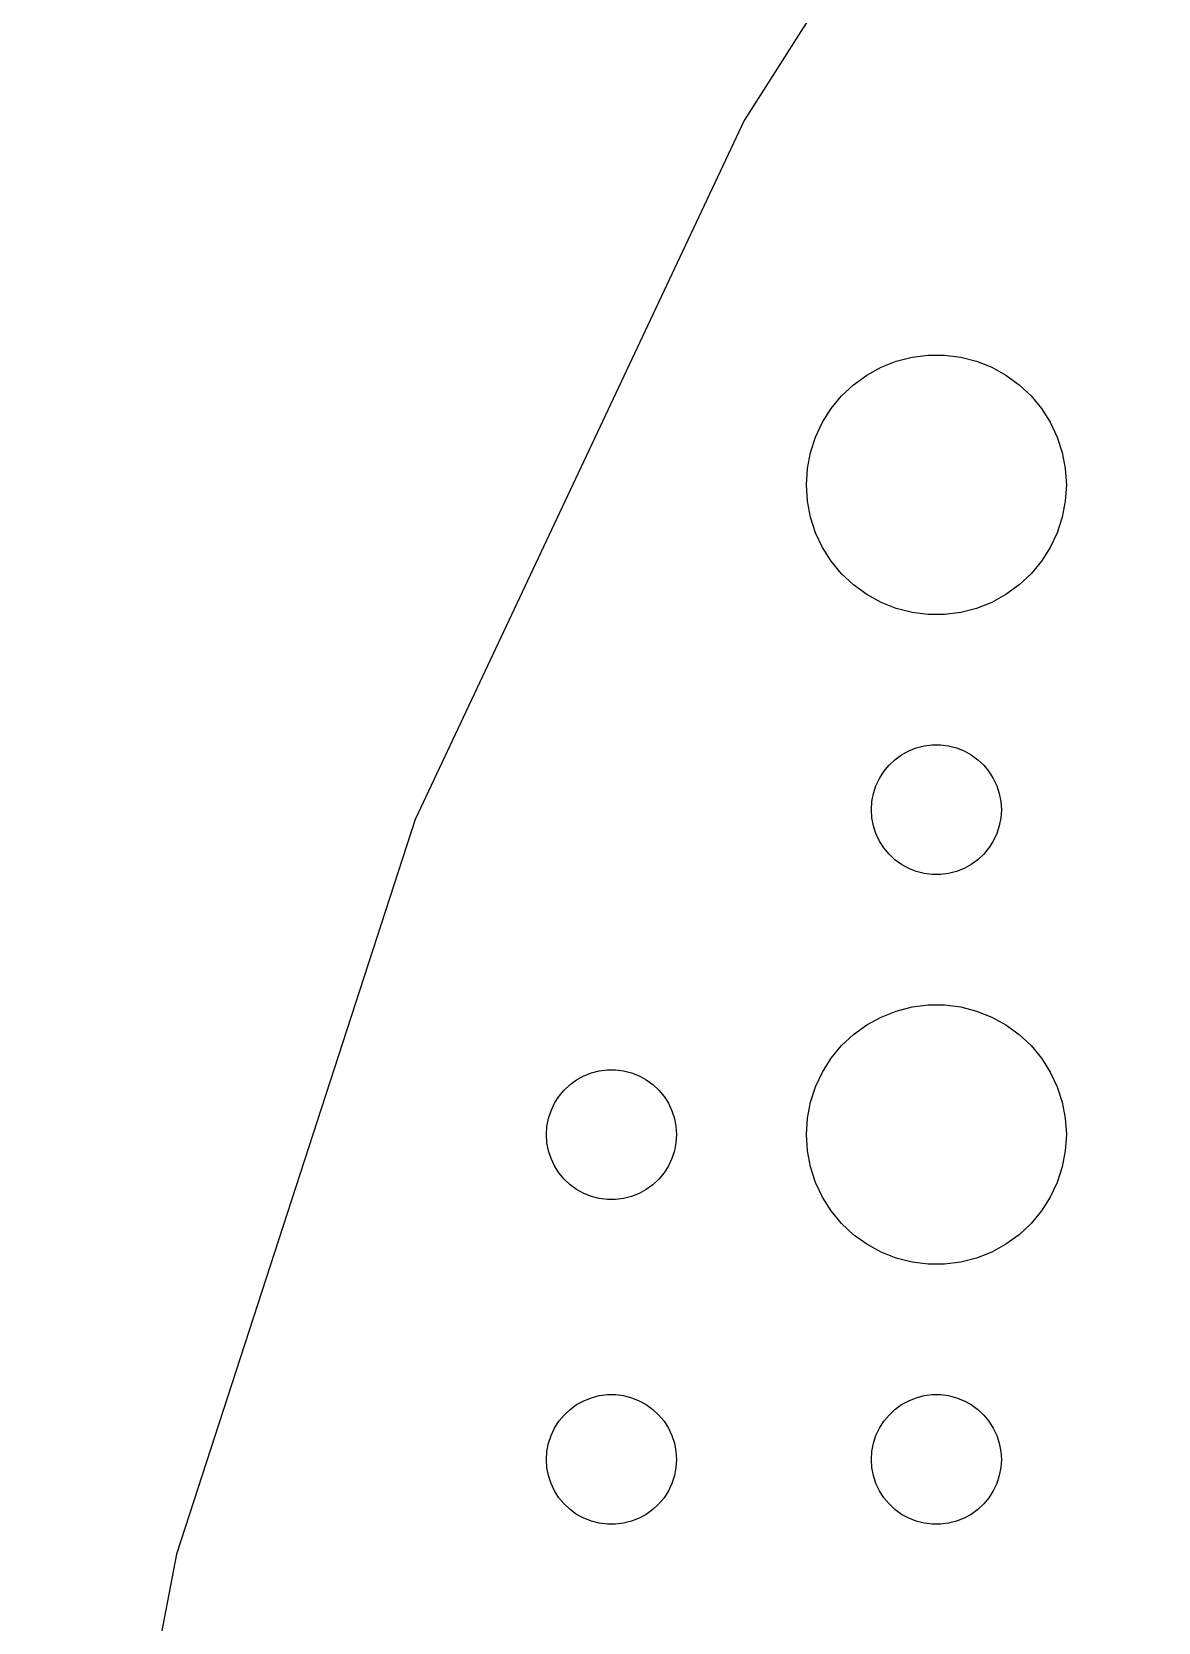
# Model space of a CAD drawing. Header units: metres. Extents: x -142 to 142, y -142 to 142.
# Drawn here: x -140.88 to -114.88, y 33.74 to 70.46 of the extents above; entities that cross this region are included whole.
import ezdxf

# ---------------------------------------------------------------- set-up
doc = ezdxf.new("R2010")
doc.units = ezdxf.units.M

msp = doc.modelspace()

# ---------------------------------------------------------------- linework, layer by layer
for p, q in [((-114.88, 83.4655), (-124.436, 68.409)), ((-124.436, 68.409), (-132.028, 52.2737)), ((-121.277, 62.7145), (-120.927, 62.8532)), ((-120.927, 62.8532), (-120.562, 62.9469)), ((-120.562, 62.9469), (-120.188, 62.9941)), ((-120.188, 62.9941), (-119.812, 62.9941)), ((-119.812, 62.9941), (-119.438, 62.9469)), ((-119.438, 62.9469), (-119.073, 62.8532)), ((-119.073, 62.8532), (-118.723, 62.7145)), ((-121.912, 62.3115), (-121.607, 62.533)), ((-121.607, 62.533), (-121.277, 62.7145)), ((-118.723, 62.7145), (-118.393, 62.533)), ((-118.393, 62.533), (-118.088, 62.3115)), ((-122.427, 61.7634), (-122.187, 62.0536)), ((-122.187, 62.0536), (-121.912, 62.3115)), ((-118.088, 62.3115), (-117.813, 62.0536)), ((-117.813, 62.0536), (-117.573, 61.7634)), ((-122.629, 61.4453), (-122.427, 61.7634)), ((-117.573, 61.7634), (-117.371, 61.4453)), ((-122.789, 61.1044), (-122.629, 61.4453)), ((-117.371, 61.4453), (-117.211, 61.1044)), ((-122.906, 60.7461), (-122.789, 61.1044)), ((-117.211, 61.1044), (-117.094, 60.7461)), ((-122.976, 60.376), (-122.906, 60.7461)), ((-117.094, 60.7461), (-117.024, 60.376)), ((-123, 60), (-122.976, 60.376)), ((-117.024, 60.376), (-117, 60)), ((-122.976, 59.624), (-123, 60)), ((-117, 60), (-117.024, 59.624)), ((-122.906, 59.2539), (-122.976, 59.624)), ((-117.024, 59.624), (-117.094, 59.2539)), ((-122.789, 58.8956), (-122.906, 59.2539)), ((-117.094, 59.2539), (-117.211, 58.8956)), ((-122.629, 58.5547), (-122.789, 58.8956)), ((-117.211, 58.8956), (-117.371, 58.5547)), ((-122.427, 58.2366), (-122.629, 58.5547)), ((-117.371, 58.5547), (-117.573, 58.2366)), ((-122.187, 57.9464), (-122.427, 58.2366)), ((-117.573, 58.2366), (-117.813, 57.9464)), ((-121.912, 57.6885), (-122.187, 57.9464)), ((-121.607, 57.467), (-121.912, 57.6885)), ((-118.088, 57.6885), (-118.393, 57.467)), ((-117.813, 57.9464), (-118.088, 57.6885)), ((-121.277, 57.2855), (-121.607, 57.467)), ((-120.927, 57.1468), (-121.277, 57.2855)), ((-118.723, 57.2855), (-119.073, 57.1468)), ((-118.393, 57.467), (-118.723, 57.2855)), ((-120.562, 57.0531), (-120.927, 57.1468)), ((-120.188, 57.0059), (-120.562, 57.0531)), ((-119.812, 57.0059), (-120.188, 57.0059)), ((-119.438, 57.0531), (-119.812, 57.0059)), ((-119.073, 57.1468), (-119.438, 57.0531)), ((-120.464, 53.9266), (-120.281, 53.9734)), ((-120.281, 53.9734), (-120.094, 53.997)), ((-120.094, 53.997), (-119.906, 53.997)), ((-119.906, 53.997), (-119.719, 53.9734)), ((-119.719, 53.9734), (-119.536, 53.9266)), ((-121.093, 53.5268), (-120.956, 53.6558)), ((-120.956, 53.6558), (-120.804, 53.7665)), ((-120.804, 53.7665), (-120.639, 53.8572)), ((-120.639, 53.8572), (-120.464, 53.9266)), ((-119.536, 53.9266), (-119.361, 53.8572)), ((-119.361, 53.8572), (-119.196, 53.7665)), ((-119.196, 53.7665), (-119.044, 53.6558)), ((-119.044, 53.6558), (-118.907, 53.5268)), ((-121.314, 53.2226), (-121.214, 53.3817)), ((-121.214, 53.3817), (-121.093, 53.5268)), ((-118.907, 53.5268), (-118.786, 53.3817)), ((-118.786, 53.3817), (-118.686, 53.2226)), ((-121.488, 52.688), (-121.453, 52.873)), ((-121.453, 52.873), (-121.395, 53.0522)), ((-121.395, 53.0522), (-121.314, 53.2226)), ((-118.686, 53.2226), (-118.605, 53.0522)), ((-118.605, 53.0522), (-118.547, 52.873)), ((-118.547, 52.873), (-118.512, 52.688)), ((-121.5, 52.5), (-121.488, 52.688)), ((-118.512, 52.688), (-118.5, 52.5)), ((-132.028, 52.2737), (-137.539, 35.314)), ((-121.488, 52.312), (-121.5, 52.5)), ((-121.453, 52.127), (-121.488, 52.312)), ((-118.512, 52.312), (-118.547, 52.127)), ((-118.5, 52.5), (-118.512, 52.312)), ((-121.395, 51.9478), (-121.453, 52.127)), ((-121.314, 51.7774), (-121.395, 51.9478)), ((-121.214, 51.6183), (-121.314, 51.7774)), ((-118.686, 51.7774), (-118.786, 51.6183)), ((-118.605, 51.9478), (-118.686, 51.7774)), ((-118.547, 52.127), (-118.605, 51.9478)), ((-121.093, 51.4732), (-121.214, 51.6183)), ((-120.956, 51.3442), (-121.093, 51.4732)), ((-118.907, 51.4732), (-119.044, 51.3442)), ((-118.786, 51.6183), (-118.907, 51.4732)), ((-120.804, 51.2335), (-120.956, 51.3442)), ((-120.639, 51.1428), (-120.804, 51.2335)), ((-120.464, 51.0734), (-120.639, 51.1428)), ((-120.281, 51.0266), (-120.464, 51.0734)), ((-119.536, 51.0734), (-119.719, 51.0266)), ((-119.361, 51.1428), (-119.536, 51.0734)), ((-119.196, 51.2335), (-119.361, 51.1428)), ((-119.044, 51.3442), (-119.196, 51.2335)), ((-120.094, 51.003), (-120.281, 51.0266)), ((-119.906, 51.003), (-120.094, 51.003)), ((-119.719, 51.0266), (-119.906, 51.003)), ((-121.277, 47.7145), (-120.927, 47.8532)), ((-120.927, 47.8532), (-120.562, 47.9469)), ((-120.562, 47.9469), (-120.188, 47.9941)), ((-120.188, 47.9941), (-119.812, 47.9941)), ((-119.812, 47.9941), (-119.438, 47.9469)), ((-119.438, 47.9469), (-119.073, 47.8532)), ((-119.073, 47.8532), (-118.723, 47.7145)), ((-121.912, 47.3115), (-121.607, 47.533)), ((-121.607, 47.533), (-121.277, 47.7145)), ((-118.723, 47.7145), (-118.393, 47.533)), ((-118.393, 47.533), (-118.088, 47.3115)), ((-122.427, 46.7634), (-122.187, 47.0536)), ((-122.187, 47.0536), (-121.912, 47.3115)), ((-118.088, 47.3115), (-117.813, 47.0536)), ((-117.813, 47.0536), (-117.573, 46.7634)), ((-122.629, 46.4453), (-122.427, 46.7634)), ((-117.573, 46.7634), (-117.371, 46.4453)), ((-128.456, 46.1558), (-128.304, 46.2665)), ((-128.304, 46.2665), (-128.139, 46.3572)), ((-128.139, 46.3572), (-127.964, 46.4266)), ((-127.964, 46.4266), (-127.781, 46.4734)), ((-127.781, 46.4734), (-127.594, 46.497)), ((-127.594, 46.497), (-127.406, 46.497)), ((-127.406, 46.497), (-127.219, 46.4734)), ((-127.219, 46.4734), (-127.036, 46.4266)), ((-127.036, 46.4266), (-126.861, 46.3572)), ((-126.861, 46.3572), (-126.696, 46.2665)), ((-126.696, 46.2665), (-126.544, 46.1558)), ((-122.789, 46.1044), (-122.629, 46.4453)), ((-117.371, 46.4453), (-117.211, 46.1044)), ((-128.714, 45.8817), (-128.593, 46.0268)), ((-128.593, 46.0268), (-128.456, 46.1558)), ((-126.544, 46.1558), (-126.407, 46.0268)), ((-126.407, 46.0268), (-126.286, 45.8817)), ((-122.906, 45.7461), (-122.789, 46.1044)), ((-117.211, 46.1044), (-117.094, 45.7461)), ((-128.953, 45.373), (-128.895, 45.5522)), ((-128.895, 45.5522), (-128.814, 45.7226)), ((-128.814, 45.7226), (-128.714, 45.8817)), ((-126.286, 45.8817), (-126.186, 45.7226)), ((-126.186, 45.7226), (-126.105, 45.5522)), ((-126.105, 45.5522), (-126.047, 45.373)), ((-122.976, 45.376), (-122.906, 45.7461)), ((-117.094, 45.7461), (-117.024, 45.376)), ((-129, 45), (-128.988, 45.188)), ((-128.988, 45.188), (-128.953, 45.373)), ((-126.047, 45.373), (-126.012, 45.188)), ((-126.012, 45.188), (-126, 45)), ((-123, 45), (-122.976, 45.376)), ((-117.024, 45.376), (-117, 45)), ((-128.988, 44.812), (-129, 45)), ((-128.953, 44.627), (-128.988, 44.812)), ((-126.012, 44.812), (-126.047, 44.627)), ((-126, 45), (-126.012, 44.812)), ((-122.976, 44.624), (-123, 45)), ((-117, 45), (-117.024, 44.624)), ((-128.895, 44.4478), (-128.953, 44.627)), ((-128.814, 44.2774), (-128.895, 44.4478)), ((-126.105, 44.4478), (-126.186, 44.2774)), ((-126.047, 44.627), (-126.105, 44.4478)), ((-122.906, 44.2539), (-122.976, 44.624)), ((-117.024, 44.624), (-117.094, 44.2539)), ((-128.714, 44.1183), (-128.814, 44.2774)), ((-128.593, 43.9732), (-128.714, 44.1183)), ((-126.286, 44.1183), (-126.407, 43.9732)), ((-126.186, 44.2774), (-126.286, 44.1183)), ((-122.789, 43.8956), (-122.906, 44.2539)), ((-117.094, 44.2539), (-117.211, 43.8956)), ((-128.456, 43.8442), (-128.593, 43.9732)), ((-128.304, 43.7335), (-128.456, 43.8442)), ((-128.139, 43.6428), (-128.304, 43.7335)), ((-126.696, 43.7335), (-126.861, 43.6428)), ((-126.544, 43.8442), (-126.696, 43.7335)), ((-126.407, 43.9732), (-126.544, 43.8442)), ((-122.629, 43.5547), (-122.789, 43.8956)), ((-117.211, 43.8956), (-117.371, 43.5547)), ((-127.964, 43.5734), (-128.139, 43.6428)), ((-127.781, 43.5266), (-127.964, 43.5734)), ((-127.594, 43.503), (-127.781, 43.5266)), ((-127.406, 43.503), (-127.594, 43.503)), ((-127.219, 43.5266), (-127.406, 43.503)), ((-127.036, 43.5734), (-127.219, 43.5266)), ((-126.861, 43.6428), (-127.036, 43.5734)), ((-122.427, 43.2366), (-122.629, 43.5547)), ((-117.371, 43.5547), (-117.573, 43.2366)), ((-122.187, 42.9464), (-122.427, 43.2366)), ((-117.573, 43.2366), (-117.813, 42.9464)), ((-121.912, 42.6885), (-122.187, 42.9464)), ((-121.607, 42.467), (-121.912, 42.6885)), ((-118.088, 42.6885), (-118.393, 42.467)), ((-117.813, 42.9464), (-118.088, 42.6885)), ((-121.277, 42.2855), (-121.607, 42.467)), ((-120.927, 42.1468), (-121.277, 42.2855)), ((-118.723, 42.2855), (-119.073, 42.1468)), ((-118.393, 42.467), (-118.723, 42.2855)), ((-120.562, 42.0531), (-120.927, 42.1468)), ((-120.188, 42.0059), (-120.562, 42.0531)), ((-119.812, 42.0059), (-120.188, 42.0059)), ((-119.438, 42.0531), (-119.812, 42.0059)), ((-119.073, 42.1468), (-119.438, 42.0531)), ((-128.139, 38.8572), (-127.964, 38.9266)), ((-127.964, 38.9266), (-127.781, 38.9734)), ((-127.781, 38.9734), (-127.594, 38.997)), ((-127.594, 38.997), (-127.406, 38.997)), ((-127.406, 38.997), (-127.219, 38.9734)), ((-127.219, 38.9734), (-127.036, 38.9266)), ((-127.036, 38.9266), (-126.861, 38.8572)), ((-120.639, 38.8572), (-120.464, 38.9266)), ((-120.464, 38.9266), (-120.281, 38.9734)), ((-120.281, 38.9734), (-120.094, 38.997)), ((-120.094, 38.997), (-119.906, 38.997)), ((-119.906, 38.997), (-119.719, 38.9734)), ((-119.719, 38.9734), (-119.536, 38.9266)), ((-119.536, 38.9266), (-119.361, 38.8572)), ((-128.593, 38.5268), (-128.456, 38.6558)), ((-128.456, 38.6558), (-128.304, 38.7665)), ((-128.304, 38.7665), (-128.139, 38.8572)), ((-126.861, 38.8572), (-126.696, 38.7665)), ((-126.696, 38.7665), (-126.544, 38.6558)), ((-126.544, 38.6558), (-126.407, 38.5268)), ((-121.093, 38.5268), (-120.956, 38.6558)), ((-120.956, 38.6558), (-120.804, 38.7665)), ((-120.804, 38.7665), (-120.639, 38.8572)), ((-119.361, 38.8572), (-119.196, 38.7665)), ((-119.196, 38.7665), (-119.044, 38.6558)), ((-119.044, 38.6558), (-118.907, 38.5268)), ((-128.895, 38.0522), (-128.814, 38.2226)), ((-128.814, 38.2226), (-128.714, 38.3817)), ((-128.714, 38.3817), (-128.593, 38.5268)), ((-126.407, 38.5268), (-126.286, 38.3817)), ((-126.286, 38.3817), (-126.186, 38.2226)), ((-126.186, 38.2226), (-126.105, 38.0522)), ((-121.395, 38.0522), (-121.314, 38.2226)), ((-121.314, 38.2226), (-121.214, 38.3817)), ((-121.214, 38.3817), (-121.093, 38.5268)), ((-118.907, 38.5268), (-118.786, 38.3817)), ((-118.786, 38.3817), (-118.686, 38.2226)), ((-118.686, 38.2226), (-118.605, 38.0522)), ((-128.988, 37.688), (-128.953, 37.873)), ((-128.953, 37.873), (-128.895, 38.0522)), ((-126.105, 38.0522), (-126.047, 37.873)), ((-126.047, 37.873), (-126.012, 37.688)), ((-121.488, 37.688), (-121.453, 37.873)), ((-121.453, 37.873), (-121.395, 38.0522)), ((-118.605, 38.0522), (-118.547, 37.873)), ((-118.547, 37.873), (-118.512, 37.688)), ((-129, 37.5), (-128.988, 37.688)), ((-128.988, 37.312), (-129, 37.5)), ((-126.012, 37.688), (-126, 37.5)), ((-126, 37.5), (-126.012, 37.312)), ((-121.5, 37.5), (-121.488, 37.688)), ((-121.488, 37.312), (-121.5, 37.5)), ((-118.512, 37.688), (-118.5, 37.5)), ((-118.5, 37.5), (-118.512, 37.312)), ((-128.953, 37.127), (-128.988, 37.312)), ((-128.895, 36.9478), (-128.953, 37.127)), ((-126.047, 37.127), (-126.105, 36.9478)), ((-126.012, 37.312), (-126.047, 37.127)), ((-121.453, 37.127), (-121.488, 37.312)), ((-121.395, 36.9478), (-121.453, 37.127)), ((-118.547, 37.127), (-118.605, 36.9478)), ((-118.512, 37.312), (-118.547, 37.127)), ((-128.814, 36.7774), (-128.895, 36.9478)), ((-128.714, 36.6183), (-128.814, 36.7774)), ((-126.186, 36.7774), (-126.286, 36.6183)), ((-126.105, 36.9478), (-126.186, 36.7774)), ((-121.314, 36.7774), (-121.395, 36.9478)), ((-121.214, 36.6183), (-121.314, 36.7774)), ((-118.686, 36.7774), (-118.786, 36.6183)), ((-118.605, 36.9478), (-118.686, 36.7774)), ((-128.593, 36.4732), (-128.714, 36.6183)), ((-128.456, 36.3442), (-128.593, 36.4732)), ((-126.407, 36.4732), (-126.544, 36.3442)), ((-126.286, 36.6183), (-126.407, 36.4732)), ((-121.093, 36.4732), (-121.214, 36.6183)), ((-120.956, 36.3442), (-121.093, 36.4732)), ((-118.907, 36.4732), (-119.044, 36.3442)), ((-118.786, 36.6183), (-118.907, 36.4732)), ((-128.304, 36.2335), (-128.456, 36.3442)), ((-128.139, 36.1428), (-128.304, 36.2335)), ((-127.964, 36.0734), (-128.139, 36.1428)), ((-127.781, 36.0266), (-127.964, 36.0734)), ((-127.594, 36.003), (-127.781, 36.0266)), ((-127.406, 36.003), (-127.594, 36.003)), ((-127.219, 36.0266), (-127.406, 36.003)), ((-127.036, 36.0734), (-127.219, 36.0266)), ((-126.861, 36.1428), (-127.036, 36.0734)), ((-126.696, 36.2335), (-126.861, 36.1428)), ((-126.544, 36.3442), (-126.696, 36.2335)), ((-120.804, 36.2335), (-120.956, 36.3442)), ((-120.639, 36.1428), (-120.804, 36.2335)), ((-120.464, 36.0734), (-120.639, 36.1428)), ((-120.281, 36.0266), (-120.464, 36.0734)), ((-120.094, 36.003), (-120.281, 36.0266)), ((-119.906, 36.003), (-120.094, 36.003)), ((-119.719, 36.0266), (-119.906, 36.003)), ((-119.536, 36.0734), (-119.719, 36.0266)), ((-119.361, 36.1428), (-119.536, 36.0734)), ((-119.196, 36.2335), (-119.361, 36.1428)), ((-119.044, 36.3442), (-119.196, 36.2335)), ((-137.539, 35.314), (-140.88, 17.7973))]:
    msp.add_line(p, q)

doc.saveas('drawing.dxf')
